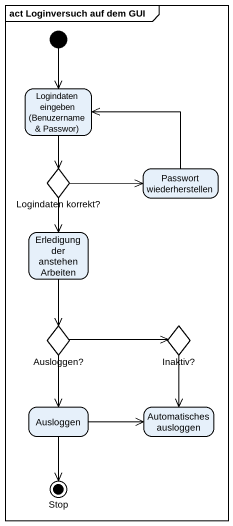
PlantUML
@startuml
mainframe act Loginversuch auf dem GUI
hide empty description
state "Logindaten eingeben (Benuzername & Passwor)" as Logindaten_eingeben
state "Logindaten korrekt?" as Logindaten_korrekt <<choice>>
state "Passwort wiederherstellen" as Passwort_wiederherstellen
state "Erledigung der anstehen Arbeiten" as Erledigung_der_anstehen
state "Ausloggen?" as Ausloggen <<choice>>
state "Inaktiv?" as Inaktiv <<choice>>
state "Ausloggen" as Ausloggen_2
state "Automatisches ausloggen" as Automatisches_ausloggen
state "Stop" as Stop_ <<end>>
[*] --> Logindaten_eingeben
Logindaten_eingeben --> Logindaten_korrekt
Logindaten_korrekt -right-> Passwort_wiederherstellen
Logindaten_korrekt --> Erledigung_der_anstehen
Passwort_wiederherstellen -left-> Logindaten_eingeben
Erledigung_der_anstehen --> Ausloggen
Ausloggen -right-> Inaktiv
Ausloggen --> Ausloggen_2
Inaktiv --> Automatisches_ausloggen
Ausloggen_2 -right-> Automatisches_ausloggen
Ausloggen_2 --> Stop_
@enduml
